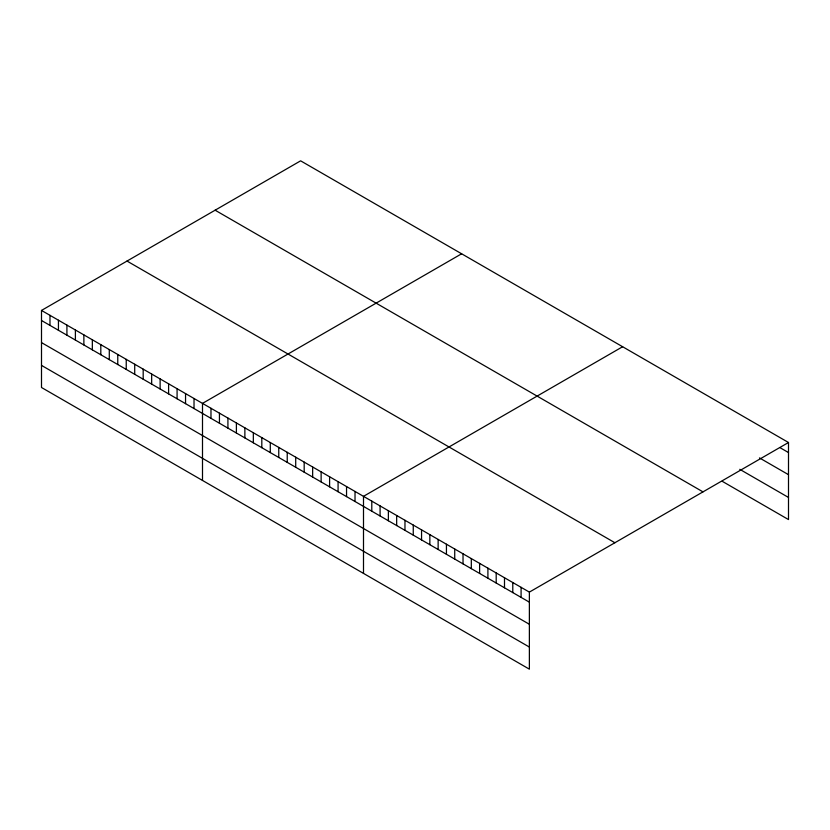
<?xml version="1.0" encoding="UTF-8"?>
<svg xmlns="http://www.w3.org/2000/svg" width="830" height="830" viewBox="0 0 830 830"><rect width="100%" height="100%" fill="white"/><g stroke="black" fill="none" stroke-linecap="round" stroke-linejoin="round"><path stroke-width="1.25" d="M41.5 310.43L529.374 592.112L529.374 669.167L41.5 387.496L41.5 310.43L300.626 160.833L788.5 442.504L788.5 519.57L722.152 481.255M461.625 253.783L202.499 403.39L202.499 480.446M622.625 346.733L363.499 496.34L363.499 573.405M529.374 592.112L788.5 442.504M780.21 447.775L788.5 452.568M759.471 457.911L788.5 474.677M739.769 469.324L788.5 497.45M215.115 210.198L702.989 491.868M127.011 261.066L614.885 542.737M41.5 320.494L529.374 602.165M41.5 342.603L529.374 624.274M41.5 365.387L529.374 647.058M521.084 587.318L521.084 597.382M512.784 582.525L512.784 592.589M504.495 577.742L504.495 587.806M496.195 572.949L496.195 583.013M487.905 568.166L487.905 578.23M479.615 563.373L479.615 573.437M471.315 558.59L471.315 568.654M463.026 553.797L463.026 563.861M454.726 549.014L454.726 559.067M446.436 544.221L446.436 554.284M438.136 539.438L438.136 549.491M429.847 534.645L429.847 544.708M421.557 529.862L421.557 539.915M413.257 525.068L413.257 535.132M404.967 520.286L404.967 530.339M396.667 515.492L396.667 525.556M388.378 510.699L388.378 520.763M380.088 505.916L380.088 515.98M371.788 501.123L371.788 511.187M355.022 491.443L355.022 501.507M346.546 486.556L346.546 496.62M338.08 481.659L338.08 491.723M329.603 476.773L329.603 486.826M321.127 471.876L321.127 481.94M312.651 466.989L312.651 477.043M304.185 462.092L304.185 472.156M295.708 457.206L295.708 467.259M287.232 452.309L287.232 462.372M278.756 447.412L278.756 457.475M270.29 442.525L270.29 452.589M261.813 437.628L261.813 447.692M253.337 432.741L253.337 442.805M244.871 427.844L244.871 437.908M236.394 422.958L236.394 433.021M227.918 418.061L227.918 428.124M219.442 413.174L219.442 423.238M210.976 408.277L210.976 418.341M194.023 398.493L194.023 408.557M185.547 393.607L185.547 403.66M177.081 388.71L177.081 398.774M168.604 383.823L168.604 393.877M160.128 378.926L160.128 388.99M151.662 374.029L151.662 384.093M143.185 369.143L143.185 379.206M134.709 364.245L134.709 374.309M126.233 359.359L126.233 369.423M117.767 354.462L117.767 364.526M109.29 349.575L109.29 359.639M100.814 344.678L100.814 354.742M92.338 339.792L92.338 349.845M83.872 334.895L83.872 344.958M75.395 330.008L75.395 340.061M66.919 325.111L66.919 335.175M58.442 320.224L58.442 330.278M49.976 315.327L49.976 325.391"/></g></svg>
